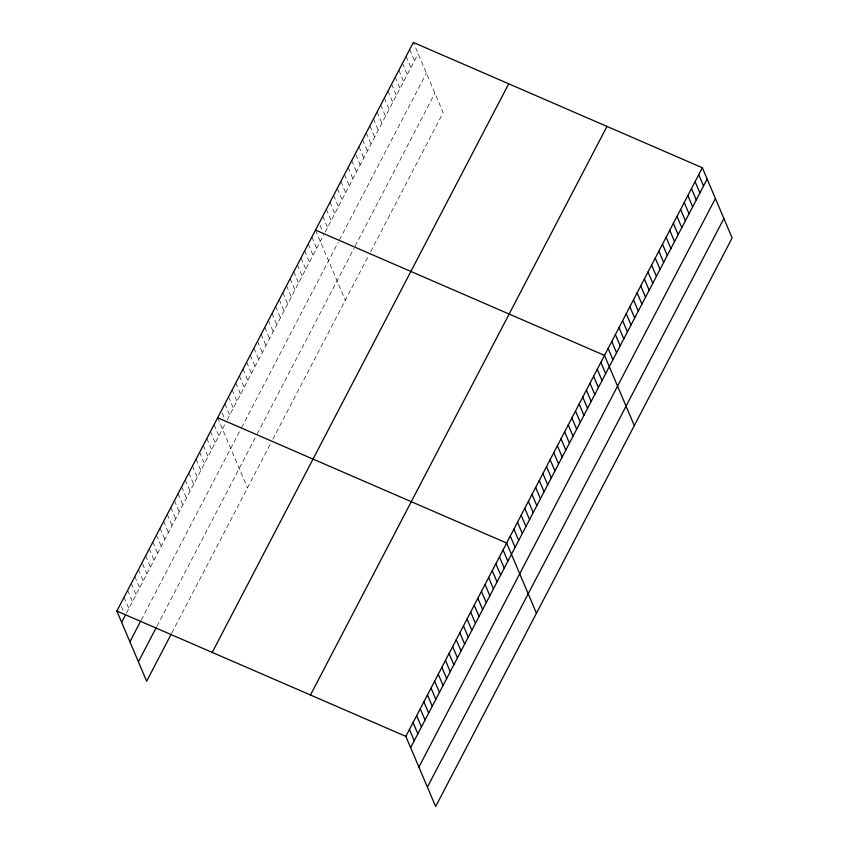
<?xml version="1.0" encoding="UTF-8"?>
<svg xmlns="http://www.w3.org/2000/svg" width="849" height="849" viewBox="0 0 849 849"><rect width="100%" height="100%" fill="white"/><g stroke="black" fill="none" stroke-linecap="round" stroke-linejoin="round"><path stroke-width="0.64" stroke-dasharray="4.25 3.18" d="M126.448 613.127L226.078 422.059M227.288 419.746L323.925 234.42M325.135 232.106L418.143 53.731M141.295 619.908L240.363 429.912M241.572 427.599L338.21 242.273M339.42 239.959L426.4 73.173M156.991 626.127L256.111 436.046M257.321 433.722L353.959 248.407M355.169 246.083L434.9 93.199M171.848 632.908L270.406 443.9M272.826 439.262L368.859 255.103M370.673 251.622L443.146 112.63L413.357 42.45M409.727 49.401L414.524 60.682M406.109 56.352L410.895 67.633M402.479 63.304L407.276 74.585M398.86 70.244L403.646 81.525M395.241 77.195L400.028 88.476M391.612 84.147L396.398 95.428M387.993 91.098L392.779 102.379M384.364 98.049L389.15 109.33M380.745 105L385.531 116.281M377.115 111.951L381.901 123.232M373.496 118.892L378.283 130.173M369.867 125.843L374.653 137.124M366.248 132.794L371.034 144.075M362.619 139.745L367.405 151.026M359 146.697L363.786 157.978M355.848 154.773L360.167 164.929M351.751 160.588L356.538 171.88M348.122 167.54L352.919 178.821M344.503 174.491L349.289 185.772M340.873 181.442L345.67 192.723M337.255 188.393L342.041 199.674M333.625 195.344L338.422 206.625M330.006 202.295L334.793 213.577M326.377 209.236L331.174 220.517M322.758 216.187L327.544 227.468M320.094 225.399L322.004 229.909M315.51 230.09L345.299 300.27M311.891 237.041L316.677 248.322M308.261 243.992L313.048 255.273M304.642 250.943L309.429 262.224M301.013 257.884L305.799 269.165M297.394 264.835L302.18 276.116M293.765 271.786L298.551 283.067M290.146 278.737L294.932 290.018M286.516 285.688L291.303 296.97M282.897 292.64L287.684 303.921M279.268 299.591L284.065 310.872M275.649 306.531L280.435 317.813M272.02 313.483L276.816 324.764M268.401 320.434L273.187 331.715M264.771 327.385L269.568 338.666M261.152 334.336L265.939 345.617M257.523 341.287L262.32 352.568M253.904 348.228L258.69 359.52M250.275 355.179L255.071 366.46M246.656 362.13L251.442 373.411M243.037 369.082L247.823 380.363M239.407 376.033L244.194 387.314M235.789 382.984L240.575 394.265M232.159 389.935L236.945 401.216M228.54 396.876L233.326 408.157M224.911 403.827L229.697 415.108M222.247 413.038L224.645 418.674M217.662 417.729L247.452 487.91M214.065 424.638L218.851 435.919M210.467 431.536L215.253 442.817M206.859 438.445L211.656 449.726M203.261 445.343L208.047 456.624M199.664 452.252L204.45 463.533M196.066 459.16L200.852 470.442M192.458 466.059L197.255 477.34M188.86 472.967L193.646 484.248M185.262 479.865L190.049 491.147M181.665 486.774L186.451 498.055M178.057 493.683L182.853 504.964M174.459 500.581L179.245 511.862M170.861 507.49L175.647 518.771M167.264 514.388L172.05 525.669M163.655 521.297L168.452 532.578M160.058 528.205L164.844 539.486M156.46 535.103L161.246 546.385M152.862 542.012L157.649 553.293M149.254 548.91L154.051 560.191M145.657 555.819L150.443 567.1M142.536 563.853L146.845 574.009M138.461 569.626L143.248 580.907M134.853 576.535L139.65 587.816M131.255 583.433L136.042 594.714M127.658 590.342L132.444 601.623M124.05 597.25L128.846 608.531M121.407 606.409L123.805 612.044"/><path stroke-width="1.27" d="M116.854 611.057L413.357 42.45L702.356 167.762L732.146 237.943L435.643 806.55L405.854 736.37L116.854 611.057L146.644 681.238L171.243 634.054M121.64 622.338L125.238 615.429M129.897 641.77L140.69 621.065M138.398 661.796L156.396 627.273M212.229 652.403L508.721 83.807M310.479 695.013L606.982 126.405M405.854 736.37L702.356 167.762M410.64 747.651L707.143 179.043M418.897 767.082L715.399 198.486M427.397 787.108L723.9 218.511M315.51 230.09L604.509 355.402L634.299 425.582M217.662 417.729L506.662 543.042L536.451 613.222M698.727 174.714L703.524 185.995M695.108 181.665L699.894 192.946M691.479 188.616L696.276 199.897M687.86 195.557L692.646 206.838M684.241 202.508L689.027 213.789M680.611 209.459L685.398 220.74M676.993 216.41L681.779 227.691M673.363 223.361L678.149 234.642M669.744 230.312L674.531 241.594M666.115 237.264L670.901 248.545M662.496 244.204L667.282 255.485M658.866 251.155L663.653 262.437M655.248 258.107L660.034 269.388M651.618 265.058L656.404 276.339M647.999 272.009L652.785 283.29M644.37 278.96L649.167 290.241M640.751 285.911L645.537 297.192M637.121 292.852L641.918 304.133M633.503 299.803L638.289 311.084M629.873 306.754L634.67 318.035M626.254 313.706L631.04 324.987M622.625 320.657L627.422 331.938M619.006 327.608L623.792 338.889M615.376 334.548L620.173 345.84M611.758 341.5L616.544 352.781M608.139 348.451L612.925 359.732M600.89 362.353L605.677 373.634M597.261 369.304L602.047 380.585M593.642 376.256L598.428 387.537M590.013 383.196L594.799 394.477M586.394 390.147L591.18 401.428M582.764 397.099L587.55 408.38M579.145 404.05L583.932 415.331M575.516 411.001L580.302 422.282M571.897 417.952L576.683 429.233M568.268 424.903L573.064 436.184M564.649 431.844L569.435 443.125M561.019 438.795L565.816 450.076M557.4 445.746L562.187 457.027M553.771 452.697L558.568 463.978M550.152 459.649L554.938 470.93M546.523 466.6L551.319 477.881M542.904 473.551L547.69 484.832M539.274 480.492L544.071 491.773M535.655 487.443L540.442 498.724M532.036 494.394L536.823 505.675M528.407 501.345L533.193 512.626M524.788 508.296L529.574 519.577M521.159 515.247L525.945 526.529M517.54 522.188L522.326 533.48M513.91 529.139L518.697 540.42M510.291 536.09L515.078 547.372M503.064 549.95L507.851 561.231M499.467 556.848L504.253 568.13M495.858 563.757L500.655 575.038M492.261 570.655L497.047 581.936M488.663 577.564L493.449 588.845M485.066 584.473L489.852 595.754M481.457 591.371L486.254 602.652M477.86 598.28L482.646 609.561M474.262 605.178L479.048 616.459M470.664 612.087L475.451 623.368M467.056 618.995L471.853 630.276M463.458 625.893L468.245 637.174M459.861 632.802L464.647 644.083M456.263 639.7L461.049 650.981M452.655 646.609L457.452 657.89M449.057 653.518L453.844 664.799M445.46 660.416L450.246 671.697M441.862 667.325L446.648 678.606M438.254 674.223L443.051 685.504M434.656 681.131L439.442 692.413M431.059 688.04L435.845 699.321M427.461 694.938L432.247 706.219M423.853 701.847L428.639 713.128M420.255 708.745L425.041 720.026M416.657 715.654L421.444 726.935M413.049 722.563L417.846 733.844M409.451 729.461L414.238 740.742"/></g></svg>
